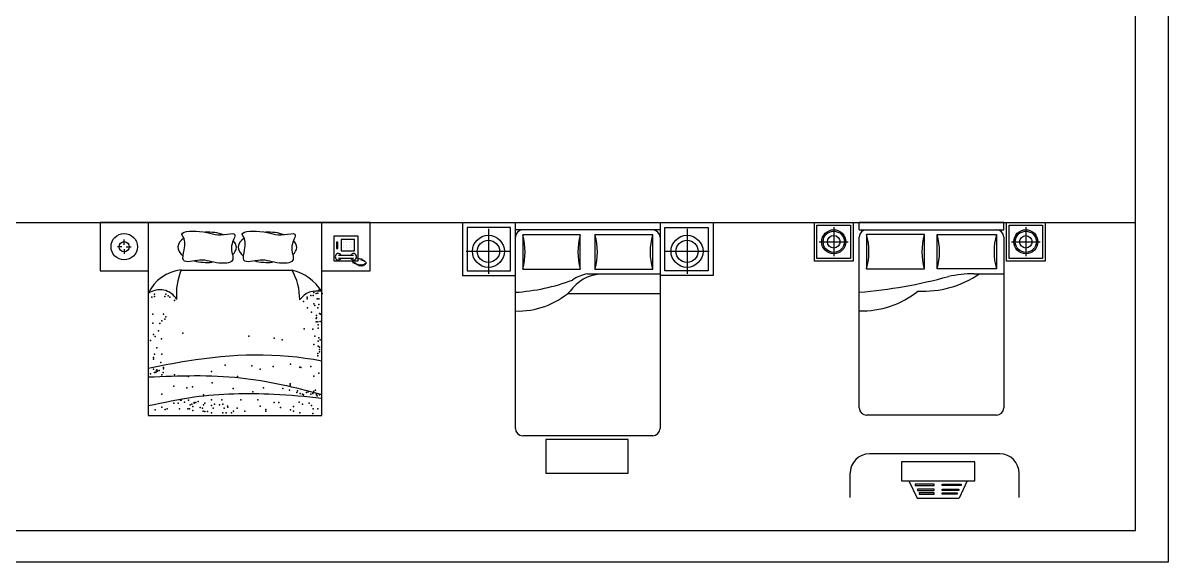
# Model space of a CAD drawing. Header units: inches. Extents: x 9.7 to 52.2, y 13.1 to 37.9.
# Drawn here: x 40.36 to 52.24, y 13.1 to 18.69 of the extents above; entities that cross this region are included whole.
import ezdxf

# ---------------------------------------------------------------- set-up
doc = ezdxf.new("R2010")
doc.units = ezdxf.units.IN
doc.header["$MEASUREMENT"] = 0
for name, color, linetype in [('02', 2, 'Continuous'), ('1', 1, 'Continuous'), ('kadrbm', 4, 'Continuous')]:
    doc.layers.add(name, color=color, linetype=linetype)

# ---------------------------------------------------------------- blocks, each defined once
blk = doc.blocks.new('kadrbm')
at = {"layer": 'kadrbm', "color": 4}
blk.add_lwpolyline([(0, 0), (0, 24.797), (21, 24.797), (21, 0), (0, 0)], close=True, dxfattribs=at)
blk.add_lwpolyline([(20.663, 0.326), (20.663, 24.46), (0.337, 24.46), (0.337, 0.326), (20.663, 0.326)], dxfattribs=at)

msp = doc.modelspace()

# ---------------------------------------------------------------- linework, layer by layer
at = {"layer": '02'}
for p, q in [((41.161, 16.621), (41.161, 16.121)), ((43.961, 16.621), (41.161, 16.621)), ((41.661, 16.621), (41.661, 14.621)), ((43.461, 14.621), (43.461, 16.621)), ((43.961, 16.121), (43.961, 16.621)), ((44.918, 16.621), (44.918, 16.071)), ((44.918, 16.621), (47.518, 16.621)), ((44.968, 16.571), (44.968, 16.121)), ((45.418, 16.571), (44.968, 16.571)), ((45.188, 16.555), (45.188, 16.091)), ((45.418, 16.121), (45.418, 16.571)), ((45.468, 14.487), (45.468, 16.621)), ((46.968, 16.621), (46.968, 14.487)), ((47.018, 16.571), (47.468, 16.571)), ((47.018, 16.121), (47.018, 16.571)), ((47.248, 16.555), (47.248, 16.091)), ((47.468, 16.571), (47.468, 16.121)), ((47.518, 16.621), (47.518, 16.071)), ((48.569, 16.221), (48.569, 16.621)), ((48.569, 16.621), (48.97, 16.621)), ((48.596, 16.247), (48.596, 16.594)), ((48.596, 16.594), (48.943, 16.594)), ((48.77, 16.572), (48.77, 16.272)), ((48.943, 16.594), (48.943, 16.247)), ((48.97, 16.621), (48.97, 16.221)), ((49.033, 16.624), (50.533, 16.624)), ((49.033, 16.547), (49.033, 16.624)), ((49.033, 16.547), (50.533, 16.547)), ((50.533, 16.547), (50.533, 16.624)), ((50.562, 16.621), (50.962, 16.621)), ((50.562, 16.221), (50.562, 16.621)), ((50.589, 16.594), (50.935, 16.594)), ((50.589, 16.248), (50.589, 16.594)), ((50.762, 16.572), (50.762, 16.272)), ((50.935, 16.594), (50.935, 16.248)), ((50.962, 16.621), (50.962, 16.221)), ((41.411, 16.392), (41.411, 16.447)), ((43.837, 16.479), (43.584, 16.479)), ((43.584, 16.479), (43.584, 16.223)), ((43.627, 16.417), (43.612, 16.417)), ((43.612, 16.417), (43.612, 16.354)), ((43.627, 16.354), (43.627, 16.417)), ((43.798, 16.446), (43.661, 16.446)), ((43.661, 16.446), (43.661, 16.329)), ((43.685, 16.417), (43.685, 16.417)), ((43.715, 16.417), (43.715, 16.417)), ((43.744, 16.417), (43.744, 16.417)), ((43.773, 16.417), (43.773, 16.417)), ((43.798, 16.329), (43.798, 16.446)), ((43.837, 16.223), (43.837, 16.479)), ((46.141, 16.494), (45.544, 16.494)), ((45.544, 16.494), (45.544, 16.138)), ((46.141, 16.138), (46.141, 16.494)), ((46.892, 16.494), (46.293, 16.494)), ((46.293, 16.494), (46.293, 16.138)), ((46.892, 16.138), (46.892, 16.494)), ((48.619, 16.422), (48.92, 16.422)), ((49.033, 14.7), (49.033, 16.471)), ((49.71, 16.497), (49.11, 16.497)), ((49.11, 16.497), (49.11, 16.141)), ((49.71, 16.141), (49.71, 16.497)), ((49.842, 16.497), (50.457, 16.497)), ((49.842, 16.141), (49.842, 16.497)), ((50.457, 16.497), (50.457, 16.141)), ((50.533, 16.471), (50.533, 14.7)), ((50.612, 16.422), (50.912, 16.422)), ((41.385, 16.371), (41.341, 16.371)), ((41.411, 16.344), (41.411, 16.296)), ((41.43, 16.371), (41.484, 16.371)), ((43.612, 16.354), (43.627, 16.354)), ((43.632, 16.283), (43.789, 16.283)), ((43.661, 16.329), (43.798, 16.329)), ((43.685, 16.388), (43.685, 16.388)), ((43.685, 16.358), (43.685, 16.358)), ((43.715, 16.388), (43.715, 16.388)), ((43.715, 16.358), (43.715, 16.358)), ((43.744, 16.388), (43.744, 16.388)), ((43.744, 16.358), (43.744, 16.358)), ((43.773, 16.388), (43.773, 16.388)), ((43.773, 16.358), (43.773, 16.358)), ((44.956, 16.323), (45.419, 16.323)), ((47.016, 16.323), (47.479, 16.323)), ((43.584, 16.223), (43.837, 16.223)), ((43.632, 16.252), (43.789, 16.252)), ((43.78, 16.22), (43.786, 16.201)), ((43.792, 16.214), (43.799, 16.195)), ((43.805, 16.208), (43.811, 16.189)), ((43.817, 16.201), (43.824, 16.183)), ((43.819, 16.256), (43.855, 16.245)), ((43.83, 16.195), (43.836, 16.176)), ((43.842, 16.189), (43.849, 16.17)), ((43.855, 16.189), (43.861, 16.17)), ((43.861, 16.251), (43.867, 16.233)), ((43.867, 16.189), (43.874, 16.17)), ((43.874, 16.245), (43.88, 16.226)), ((43.88, 16.189), (43.886, 16.17)), ((43.886, 16.239), (43.892, 16.22)), ((43.892, 16.195), (43.899, 16.176)), ((43.899, 16.233), (43.905, 16.214)), ((43.905, 16.201), (43.911, 16.183)), ((43.914, 16.216), (43.92, 16.197)), ((48.97, 16.221), (48.569, 16.221)), ((48.943, 16.247), (48.596, 16.247)), ((50.962, 16.221), (50.562, 16.221)), ((50.935, 16.248), (50.589, 16.248)), ((41.161, 16.121), (41.661, 16.121)), ((42.001, 16.129), (43.149, 16.129)), ((43.461, 16.121), (43.961, 16.121)), ((44.918, 16.071), (45.468, 16.071)), ((44.968, 16.121), (45.418, 16.121)), ((45.544, 16.138), (46.141, 16.138)), ((46.217, 16.088), (46.968, 16.088)), ((46.293, 16.138), (46.892, 16.138)), ((47.518, 16.071), (46.968, 16.071)), ((47.468, 16.121), (47.018, 16.121)), ((49.11, 16.141), (49.71, 16.141)), ((50.457, 16.141), (49.842, 16.141)), ((50.222, 16.09), (50.533, 16.09)), ((46.011, 15.884), (46.968, 15.884)), ((41.661, 14.621), (43.461, 14.621)), ((50.457, 14.623), (49.11, 14.623)), ((46.892, 14.411), (45.544, 14.411)), ((45.784, 14.372), (45.784, 14.021)), ((46.636, 14.372), (45.784, 14.372)), ((46.636, 14.021), (46.636, 14.372)), ((50.493, 14.222), (49.139, 14.222)), ((50.234, 14.141), (49.471, 14.141)), ((49.471, 14.141), (49.471, 13.942)), ((50.234, 13.942), (50.234, 14.141)), ((45.784, 14.021), (46.636, 14.021)), ((48.939, 13.772), (48.939, 14.022)), ((50.693, 13.772), (50.693, 14.022)), ((49.471, 13.942), (50.234, 13.942)), ((49.55, 13.942), (49.635, 13.763)), ((49.81, 13.909), (49.613, 13.909)), ((49.613, 13.909), (49.613, 13.895)), ((49.81, 13.895), (49.81, 13.909)), ((49.894, 13.909), (50.092, 13.909)), ((49.894, 13.895), (49.894, 13.909)), ((50.154, 13.942), (50.07, 13.763)), ((50.092, 13.909), (50.092, 13.895)), ((49.613, 13.895), (49.81, 13.895)), ((49.81, 13.858), (49.638, 13.858)), ((49.638, 13.858), (49.638, 13.844)), ((49.638, 13.844), (49.81, 13.844)), ((49.811, 13.818), (49.655, 13.818)), ((49.655, 13.818), (49.655, 13.804)), ((49.655, 13.804), (49.811, 13.804)), ((49.81, 13.844), (49.81, 13.858)), ((49.811, 13.804), (49.811, 13.818)), ((49.893, 13.818), (50.049, 13.818)), ((49.893, 13.804), (49.893, 13.818)), ((50.049, 13.804), (49.893, 13.804)), ((50.092, 13.895), (49.894, 13.895)), ((49.894, 13.858), (50.067, 13.858)), ((49.894, 13.844), (49.894, 13.858)), ((50.067, 13.844), (49.894, 13.844)), ((50.049, 13.818), (50.049, 13.804)), ((50.067, 13.858), (50.067, 13.844)), ((49.635, 13.763), (50.07, 13.763))]:
    msp.add_line(p, q, dxfattribs=at)
msp.add_lwpolyline([(46.968, 16.545), (45.468, 16.545)], dxfattribs=at)
for centre, radius in [((48.77, 16.422), 0.125), ((48.77, 16.422), 0.11), ((50.762, 16.422), 0.125), ((50.762, 16.422), 0.11), ((41.411, 16.371), 0.137), ((41.411, 16.371), 0.0526), ((45.188, 16.323), 0.166), ((45.188, 16.323), 0.116), ((47.248, 16.323), 0.166), ((47.248, 16.323), 0.116), ((48.77, 16.422), 0.0651), ((50.762, 16.422), 0.065)]:
    msp.add_circle(centre, radius, dxfattribs=at)
for centre, radius, start, end in [((45.544, 16.469), 0.0762, 90, 180), ((46.892, 16.469), 0.0762, 0, 90), ((49.11, 16.471), 0.0762, 90, 180), ((50.457, 16.471), 0.0762, 0, 90), ((44.934, 16.316), 0.635, 343.7398, 16.2602), ((46.751, 16.316), 0.635, 163.7398, 196.2602), ((45.684, 16.316), 0.635, 343.7398, 16.2602), ((47.501, 16.316), 0.635, 163.7398, 196.2602), ((48.5, 16.319), 0.635, 343.7398, 16.2602), ((50.319, 16.319), 0.635, 163.7398, 196.2602), ((49.232, 16.319), 0.635, 343.7398, 16.2602), ((51.067, 16.319), 0.635, 163.7398, 196.2602), ((43.632, 16.267), 0.0328, 28.4915, 331.5085), ((43.789, 16.267), 0.0328, 208.4915, 151.5085), ((42.045, 15.709), 0.423, 95.9271, 155.199), ((42.61, 15.88), 0.658, 157.7113, 184.7791), ((43.027, 15.629), 0.515, 32.4985, 76.2834), ((42.646, 15.831), 0.585, 358.8993, 30.7225), ((46.38, 15.67), 0.419, 94.8752, 145.1181), ((46.261, 15.757), 0.334, 97.6072, 126.7933), ((48.626, 20.941), 5.058, 274.6196, 285.2789), ((49.699, 16.938), 1.028, 266.8536, 304.3654), ((50.222, 14.871), 1.219, 89.9814, 102.4667), ((41.78, 15.723), 0.202, 30.3721, 126.0482), ((45.338, 17.955), 2.061, 273.603, 290.5418), ((43.408, 15.696), 0.216, 75.8558, 145.2929), ((45.503, 16.5), 0.796, 267.4917, 312.1089), ((49.071, 16.604), 0.898, 267.5673, 309.5461), ((49.11, 14.7), 0.0762, 180, 270), ((50.457, 14.7), 0.0762, 270, 0), ((45.544, 14.487), 0.0762, 180, 270), ((46.892, 14.487), 0.0762, 270, 0), ((49.139, 14.022), 0.2, 90, 180), ((50.493, 14.022), 0.2, 0, 90)]:
    msp.add_arc(centre, radius, start, end, dxfattribs=at)
for centre, start_param, end_param in [((42.271, 16.365), 10.403029, 11.06536), ((42.897, 16.365), 10.403029, 11.06536), ((42.271, 16.365), 5.632991, 6.888466), ((42.271, 16.365), 8.90738, 9.895614), ((42.897, 16.365), 5.632991, 6.888466), ((42.897, 16.365), 8.90738, 9.895614), ((42.271, 16.365), 7.397762, 8.028958), ((42.897, 16.365), 7.397762, 8.028958)]:
    msp.add_ellipse(centre, major_axis=(-0.303, 0), ratio=0.519479, start_param=start_param, end_param=end_param, dxfattribs=at)
at = {"layer": '02', "start_tangent": (0.625011, -0.780616), "end_tangent": (0.625011, -0.780616)}
for points in [[(42.015, 16.485), (42.034, 16.339), (42.026, 16.231), (42.195, 16.231), (42.394, 16.201), (42.532, 16.227), (42.525, 16.38), (42.555, 16.5), (42.446, 16.496), (42.191, 16.53), (42.015, 16.485)], [(42.641, 16.485), (42.66, 16.339), (42.652, 16.231), (42.821, 16.231), (43.02, 16.201), (43.158, 16.227), (43.151, 16.38), (43.181, 16.5), (43.072, 16.496), (42.817, 16.53), (42.641, 16.485)]]:
    msp.add_spline(points, degree=3, dxfattribs=at)
at = {"layer": '02'}
for points, knots in [([(41.661, 15.111), (41.795, 15.139), (42.385, 15.257), (43.006, 15.28), (43.461, 15.187)], [29.641448, 29.641448, 29.641448, 29.641448, 441.02696, 1835.564418, 1835.564418, 1835.564418, 1835.564418]), ([(41.661, 15.02), (41.981, 15.034), (42.59, 15.057), (43.181, 14.913), (43.461, 14.84)], [46.319707, 46.319707, 46.319707, 46.319707, 1001.41843, 1864.401351, 1864.401351, 1864.401351, 1864.401351]), ([(41.661, 14.723), (41.819, 14.757), (42.246, 14.848), (42.854, 14.859), (43.295, 14.819), (43.461, 14.802)], [17.664153, 17.664153, 17.664153, 17.664153, 500.743016, 1326.977839, 1828.179038, 1828.179038, 1828.179038, 1828.179038])]:
    msp.add_open_spline(points, degree=3, knots=knots, dxfattribs=at)
for p in [(43.43, 15.919), (41.697, 15.849), (41.726, 15.878), (41.726, 15.854), (41.831, 15.854), (41.843, 15.878), (41.866, 15.86), (41.884, 15.849), (41.931, 15.813), (43.272, 15.802), (43.307, 15.849), (43.307, 15.831), (43.348, 15.866), (43.371, 15.866), (43.377, 15.895), (43.401, 15.884), (43.412, 15.831), (43.418, 15.89), (43.43, 15.831), (43.465, 15.884), (43.313, 15.737), (43.354, 15.691), (43.377, 15.778), (43.389, 15.761), (43.418, 15.737), (43.43, 15.773), (43.436, 15.679), (41.708, 15.673), (41.708, 15.579), (41.779, 15.574), (41.802, 15.603), (41.82, 15.673), (41.831, 15.62), (41.843, 15.644), (43.401, 15.626), (43.401, 15.591), (43.407, 15.656), (43.407, 15.632), (43.418, 15.591), (43.424, 15.562), (43.442, 15.597), (43.448, 15.673), (41.714, 15.462), (41.767, 15.498), (42.019, 15.474), (42.704, 15.445), (43.278, 15.521), (43.366, 15.515), (43.389, 15.445), (43.424, 15.527), (41.685, 15.398), (41.732, 15.439), (41.749, 15.322), (41.796, 15.416), (42.967, 15.422), (43.049, 15.404), (43.377, 15.357), (43.424, 15.392), (43.424, 15.34), (43.43, 15.427), (43.436, 15.328), (43.442, 15.404), (41.714, 15.223), (41.714, 15.205), (41.726, 15.258), (41.802, 15.258), (43.418, 15.264), (43.418, 15.24), (43.436, 15.305), (43.436, 15.281), (41.714, 15.1), (41.749, 15.094), (41.773, 15.088), (41.79, 15.17), (41.82, 15.117), (41.82, 15.106), (42.458, 15.141), (42.733, 15.135), (42.821, 15.1), (42.956, 15.129), (43.137, 15.152), (43.231, 15.123), (43.243, 15.117), (43.348, 15.129), (41.685, 15.053), (41.726, 15.065), (41.738, 15.065), (41.743, 15.082), (41.755, 15.082), (41.802, 15.041), (41.814, 15.065), (41.931, 15.041), (42.077, 15.024), (42.317, 15.076), (42.587, 15.024), (43.377, 15.03), (43.43, 15.059), (41.925, 14.924), (42.06, 14.907), (42.118, 14.918), (42.323, 14.959), (42.54, 14.901), (42.745, 14.866), (42.856, 14.907), (43.055, 14.901), (43.125, 14.883), (43.131, 14.948), (43.131, 14.936), (43.202, 14.86), (43.207, 14.877), (43.237, 14.848), (43.301, 14.86), (43.319, 14.866), (43.366, 14.848), (43.377, 14.872), (43.395, 14.883), (41.802, 14.842), (41.925, 14.749), (41.972, 14.749), (41.995, 14.778), (42.001, 14.778), (42.036, 14.76), (42.077, 14.778), (42.095, 14.731), (42.112, 14.737), (42.136, 14.755), (42.136, 14.749), (42.153, 14.755), (42.177, 14.766), (42.235, 14.836), (42.235, 14.731), (42.247, 14.749), (42.317, 14.784), (42.347, 14.737), (42.399, 14.731), (42.423, 14.784), (42.434, 14.737), (42.622, 14.784), (42.798, 14.784), (42.967, 14.755), (43.014, 14.755), (43.225, 14.76), (43.26, 14.842), (43.26, 14.737), (43.272, 14.836), (43.33, 14.749), (43.348, 14.842), (43.407, 14.842), (43.407, 14.836), (43.412, 14.825), (43.436, 14.836), (41.732, 14.679), (41.802, 14.708), (41.837, 14.684), (41.855, 14.69), (41.984, 14.69), (42.071, 14.69), (42.089, 14.69), (42.124, 14.714), (42.124, 14.673), (42.2, 14.702), (42.224, 14.696), (42.229, 14.667), (42.247, 14.661), (42.276, 14.661), (42.317, 14.725), (42.317, 14.649), (42.335, 14.696), (42.434, 14.649), (42.446, 14.696), (42.47, 14.649), (42.481, 14.719), (42.487, 14.708), (42.522, 14.649), (42.546, 14.667), (42.581, 14.696), (42.663, 14.667), (42.821, 14.719), (42.879, 14.684), (42.879, 14.667), (43.032, 14.702), (43.137, 14.679), (43.166, 14.714), (43.166, 14.667), (43.231, 14.649), (43.354, 14.725), (43.366, 14.643), (43.371, 14.69), (43.418, 14.69)]:
    msp.add_point(p, dxfattribs=at)
at = {"layer": '1'}
msp.add_line((31.574, 16.621), (51.901, 16.621), dxfattribs=at)

# ---------------------------------------------------------------- block references
at = {"layer": 'kadrbm'}
msp.add_blockref('kadrbm', (31.238, 13.101), dxfattribs=at)

doc.saveas('drawing.dxf')
